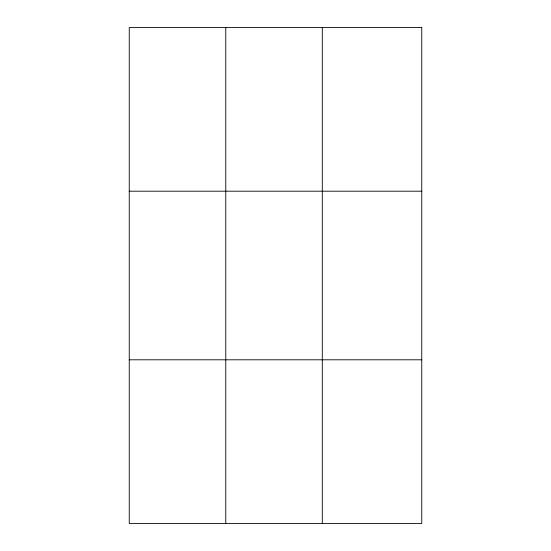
<?xml version="1.0" encoding="UTF-8"?>
<svg xmlns="http://www.w3.org/2000/svg" width="551" height="551" viewBox="0 0 551 551"><rect width="100%" height="100%" fill="white"/><g stroke="black" fill="none" stroke-linecap="round" stroke-linejoin="round"><path stroke-width="0.83" d="M225.772 523.45L225.772 27.55M322.301 523.45L322.301 27.55M129.251 191.197L421.749 191.197M129.251 359.803L421.749 359.803M421.749 27.55L421.749 523.45L129.251 523.45L129.251 27.55L421.749 27.55"/></g></svg>
